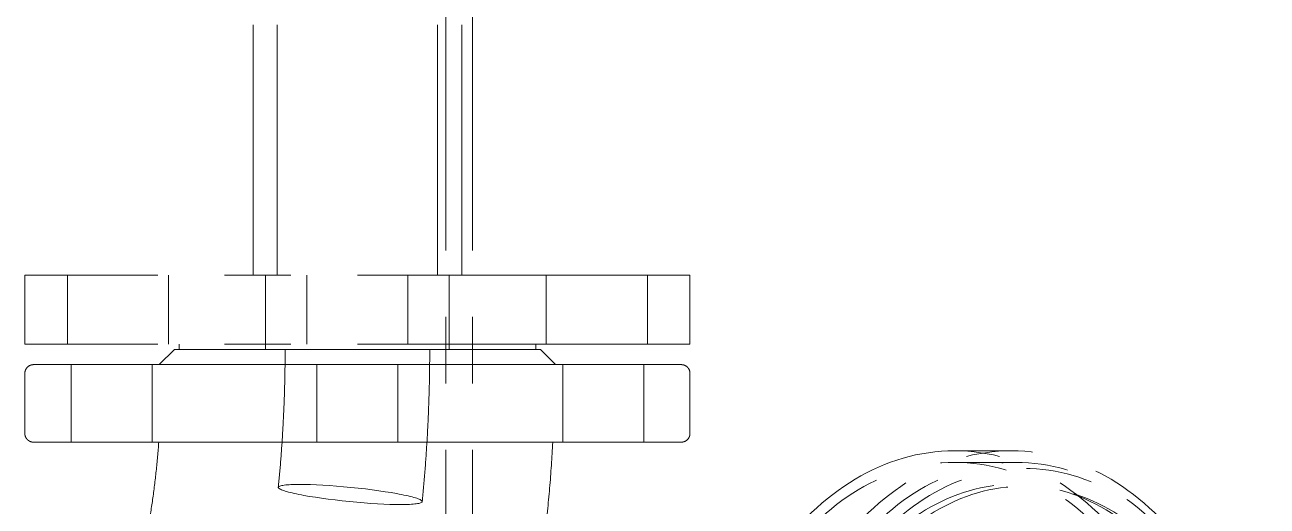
# Model space of a CAD drawing. Header units: millimetres. Extents: x -46397 to 283259, y -8690 to 23983.
# Drawn here: x 190671.8 to 190905.3, y 1147.7 to 1238.1 of the extents above; entities that cross this region are included whole.
import ezdxf

# ---------------------------------------------------------------- set-up
doc = ezdxf.new("R2010")
doc.units = ezdxf.units.MM
doc.linetypes.add('CENTER', pattern=[2, 1.25, -0.25, 0.25, -0.25])
doc.layers.add('mDƯỜNG TÂM', color=8, linetype='CENTER', lineweight=0)

# ---------------------------------------------------------------- blocks, each defined once
blk = doc.blocks.new('jh')
at = {"layer": 'mDƯỜNG TÂM', "color": 8, "ltscale": 50, "extrusion": (0, 1, 0)}
for p, q in [((600.0000572484569, 1500), (600.0000572484569, 0)), ((605.0000572484569, 1500), (605.0000572484569, 0)), ((563.7614130234288, 1132.856071964467), (563.7614130234288, 1179.898325485599)), ((568.3088308638253, 1132.856071964467), (568.3088308638253, 1179.898325485599)), ((598.4158731173375, 1132.856071964467), (598.4158731173375, 1179.898325485599)), ((602.9632909577049, 1132.856071964467), (602.9632909577049, 1179.898325485599)), ((645.8623519905668, 1132.856071964467), (520.8623519905668, 1132.856071964467)), ((520.8623519905668, 1119.856071964467), (520.8623519905668, 1132.856071964467)), ((528.8623519905086, 1119.856071964467), (528.8623519905086, 1132.856071964467)), ((547.8623519905086, 1119.856071964467), (547.8623519905086, 1132.856071964467)), ((566.1123519905668, 1118.856071964467), (566.1123519905668, 1132.856071964467)), ((573.8623519905086, 1119.856071964467), (573.8623519905086, 1132.856071964467)), ((592.8623519905086, 1119.856071964467), (592.8623519905086, 1132.856071964467)), ((600.6123519905668, 1118.856071964467), (600.6123519905668, 1132.856071964467)), ((618.8623519905086, 1119.856071964467), (618.8623519905086, 1132.856071964467)), ((637.8623519905086, 1119.856071964467), (637.8623519905086, 1132.856071964467)), ((645.8623519905668, 1119.856071964467), (645.8623519905668, 1132.856071964467)), ((645.8623519905668, 1119.856071964467), (520.8623519905668, 1119.856071964467)), ((548.9601780773082, 1118.855912799918), (546.1343270014622, 1116.030035575808)), ((549.8623519905668, 1118.856071964467), (549.8623519905668, 1119.856071964467)), ((616.8623519905668, 1118.856071964467), (549.8623519905668, 1118.856071964467)), ((616.8623519905668, 1118.856071964467), (616.8623519905668, 1119.856071964467)), ((617.7645259038254, 1118.856231130478), (620.5904031280079, 1116.03038005469)), ((529.5580172387708, 1116.029736076445), (529.5580846262746, 1101.464518685047)), ((544.7754085433844, 1116.029806481311), (544.7754759308882, 1101.464589089912)), ((546.1343270014622, 1116.030035575808), (546.1341041959531, 1116.029812768254)), ((575.7536694129521, 1116.030163534546), (575.7537368004851, 1101.464946143147)), ((590.9710607175657, 1116.030233939404), (590.9711281050986, 1101.465016548012)), ((620.5904031280079, 1116.03038005469), (620.5906259355543, 1116.030157249188)), ((621.9493215881521, 1116.030163534546), (621.9493889756559, 1101.464946143147)), ((637.1667128927656, 1116.030233939404), (637.1667802802694, 1101.465016548012)), ((520.8623726080696, 1114.39926106247), (520.862424908817, 1103.094913236317)), ((645.8623726101941, 1114.399839388134), (645.8624249109707, 1103.09549156198)), ((575.7537367994955, 1101.464946143147), (575.7537368014746, 1101.464518685047)), ((590.9711281041091, 1101.465016548012), (590.9711281060881, 1101.464589089912)), ((706.2895196319732, 1099.83547030553), (695.5768974869279, 1099.835371179375)), ((707.1058325133345, 1097.661564815411), (695.5769176025933, 1097.661458135932))]:
    blk.add_line(p, q, dxfattribs=at)
at = {"layer": 'mDƯỜNG TÂM', "color": 8, "ltscale": 50, "extrusion": (0, 0, -1)}
for centre, major_axis, ratio, start_param, end_param in [((583.3623519905668, 1118.856071964467), (34.40217391363024, 0.0001591652820395567), 4.626605354576246e-06, -4.626527231543776e-06, 3.141597280273642), ((583.3623519905668, 1118.856071964474), (-34.40217391362766, -0.0001591652887240274), 4.626605257947365e-06, 4.646337294130959e-06, 0.7853981831399982), ((583.3623519905668, 1118.856071964467), (34.40217391362891, 0.0001591652817080908), 4.626605344890061e-06, -2.356194490181482, -4.626605798030425e-06), ((583.3623519905668, 1118.856071964467), (13.58695652197041, 6.286148554175233e-05), 4.626605334244924e-06, -2.356194490024912, 3.926990817154674), ((583.3623650657828, 1116.029985007925), (37.22826087019889, 0.0001722404703844012), 4.626605334244926e-06, -2.356194490024912, 3.926990817154674), ((537.1667802785814, 1101.464553887483), (7.608695652303428, 3.52024319033813e-05), 4.626605334244925e-06, -2.356194490024912, 3.926990817154674), ((583.3624324527918, 1101.464981345584), (7.608695652303428, 3.52024319033813e-05), 4.626605334244925e-06, -2.356194490024912, 3.926990817154674), ((583.3624324537814, 1101.464553887483), (7.608695652303428, 3.52024319033813e-05), 4.626605334244925e-06, -2.356194490024912, 3.926990817154674), ((629.5580846279918, 1101.464981345584), (7.608695652303428, 3.52024319033813e-05), 4.626605334244925e-06, -2.356194490024912, 3.926990817154674)]:
    blk.add_ellipse(centre, major_axis=major_axis, ratio=ratio, start_param=start_param, end_param=end_param, dxfattribs=at)
at = {"layer": 'mDƯỜNG TÂM', "color": 8, "ltscale": 50}
for centre, major_axis, ratio, start_param, end_param in [((537.1667128910776, 1116.029771278882), (7.608695652303428, 3.520243190338494e-05), 4.626605334244925e-06, 2.35619449002486, 8.639379797204446), ((583.362365065288, 1116.030198736982), (7.608695652303428, 3.520243190338494e-05), 4.626605334244925e-06, 2.35619449002486, 8.639379797204446), ((583.3623650662776, 1116.029771278882), (7.608695652303428, 3.520243190338494e-05), 4.626605334244925e-06, 2.35619449002486, 8.639379797204446), ((629.5580172404589, 1116.030198736982), (7.608695652303428, 3.520243190338494e-05), 4.626605334244925e-06, 2.35619449002486, 8.639379797204446), ((695.5775261017843, 1031.900588571712), (-0.0006286148537314563, 67.93478260766828), 0.7071067811714504, 1.545626100413426e-15, 1.570789783786929), ((706.2901482468296, 1031.90068769786), (0.0006286148552983904, -67.93478260767084), 0.707106781171449, -1.570802869802909, 4.712382437376677), ((695.5775261017843, 1031.900588571712), (0.0006286148563038956, -67.93478260767192), 0.7071067811714659, -5.329070518200751e-14, 3.14159265358974), ((695.5775261017843, 1031.900588571712), (0.0006084991799288422, -65.76086956422536), 0.7071067811714493, -1.570802869802909, 4.712382437376677), ((707.1064410124964, 1031.900695251192), (0.0006084991799288422, -65.76086956422536), 0.7071067811714493, -1.570802869802909, 4.712382437376677), ((708.6436296672618, 1031.900709475121), (0.0005978171597160731, -64.60645726415213), 0.7071067811714491, -1.570802869802909, 4.712382437376677), ((582.0160946820688, 1091.62653975287), (13.52036422264302, -1.343554547065469), 0.09840566186599195, -2.351305229881283, 3.931880077298303), ((707.1064410124964, 1031.900695251192), (0.0005707182604582499, -61.67786304708815), 0.7071067811714489, -1.570802869802909, 4.712382437376677), ((708.6436296672618, 1031.900709475121), (0.0005670194641337552, -61.27813192063342), 0.7071067811714491, -1.570802869802909, 4.712382437376677)]:
    blk.add_ellipse(centre, major_axis=major_axis, ratio=ratio, start_param=start_param, end_param=end_param, dxfattribs=at)
for points, knots in [([(568.4957304594282, 1092.970094299926), (568.6660183281347, 1094.683723279515), (568.8194120736152, 1096.400976938239), (569.0922635748284, 1099.841291313176), (569.2117213293677, 1101.564351987014), (569.4165858948545, 1105.014832959409), (569.5019927048997, 1106.742253215794), (569.6386732515239, 1110.20000214177), (569.6899469875498, 1111.930330769341), (569.7583121023781, 1115.392442710065), (569.7754034808895, 1117.124225981286), (569.775395468605, 1118.856009102972)], [1.431176529643346, 1.431176529643346, 1.431176529643346, 1.431176529643346, 1.459101797675256, 1.459101797675256, 1.487027065707166, 1.487027065707166, 1.514952333739077, 1.514952333739077, 1.542877601770987, 1.542877601770987, 1.570802869802898, 1.570802869802898, 1.570802869802898, 1.570802869802898]), ([(595.5364589047094, 1090.282985205798), (595.7246064034407, 1092.176337966077), (595.8940337129461, 1094.073144187802), (596.1953439837671, 1097.872287866252), (596.3272269404551, 1099.774625291975), (596.5533674701583, 1103.583451835017), (596.6476250396518, 1105.489940920925), (596.7984568265092, 1109.305688382789), (596.8550310415158, 1111.214946727043), (596.9304613049899, 1115.034848392876), (596.9493173523515, 1116.945491682585), (596.9493085125578, 1118.856134825946)], [1.431176529643347, 1.431176529643347, 1.431176529643347, 1.431176529643347, 1.459101797675257, 1.459101797675257, 1.487027065707168, 1.487027065707168, 1.514952333739078, 1.514952333739078, 1.542877601770988, 1.542877601770988, 1.570802869802899, 1.570802869802899, 1.570802869802899, 1.570802869802899]), ([(520.8623726080696, 1114.39926106247), (520.8623717926675, 1114.575506404959), (520.8917047340365, 1114.754022441455), (521.0034814316605, 1115.084962476816), (521.0863202768087, 1115.241920310065), (521.2946213273972, 1115.518490490525), (521.4227051507623, 1115.641520053658), (521.7075236325327, 1115.838586312457), (521.8678027343412, 1115.915076999911), (522.1162551325106, 1115.987940436877), (522.2007072920969, 1116.005614308022), (522.328595364932, 1116.021987784785), (522.371764499665, 1116.025774491492), (522.4283464947657, 1116.028485199589), (522.4421633227903, 1116.028968154271), (522.4593196930073, 1116.029364908987), (522.4634673796536, 1116.029443456937), (522.4688927780371, 1116.029529026055), (522.4705718725745, 1116.029552492306), (522.4750975984207, 1116.029610081212), (522.4773937670689, 1116.029631468562), (522.4824290788092, 1116.029673894482), (522.4839172019565, 1116.029679675557), (522.4864800066862, 1116.02969188206), (522.487235381006, 1116.029694167693), (522.489663764165, 1116.029701664193), (522.4901319628989, 1116.02970164454), (522.4922047547007, 1116.029704756576), (522.4927662862756, 1116.029704757901), (522.496586430585, 1116.029707023728), (522.5009112120315, 1116.029708276059), (522.5269615154539, 1116.029713831216), (522.564978162467, 1116.029718020225), (522.7737064017856, 1116.029733794203), (523.0603676374594, 1116.029745874999), (523.8960572831857, 1116.029770958579), (524.4455268544552, 1116.02978399719), (525.798294375767, 1116.029810854001), (526.6037856086332, 1116.029824716119), (528.4571958008164, 1116.029853036307), (529.5081511158787, 1116.02986754079), (531.8378938138194, 1116.029896953311), (533.1204998065077, 1116.029911909558), (535.8959520293865, 1116.029942027846), (537.3933477783576, 1116.029957239254), (540.5780234800768, 1116.029987667389), (542.2705238537455, 1116.030002933985), (545.8225563553569, 1116.030033271949), (547.687911124638, 1116.03004839304), (551.5606040411221, 1116.030078241994), (553.5742904856161, 1116.030093018795), (557.7167317714775, 1116.030121986347), (559.8522771016287, 1116.030136224581), (564.210008421418, 1116.030163929907), (566.4393378173118, 1116.030177442408), (570.9550705051224, 1116.030203521281), (573.2488762087596, 1116.030216130399), (577.8632444241375, 1116.030240239968), (580.1913710367226, 1116.030251779943), (584.8437122222676, 1116.030273603268), (587.1755531436065, 1116.030283922388), (591.8047055275238, 1116.030303172549), (594.1096053262008, 1116.030312135154), (598.6547119863972, 1116.0303285591), (600.9023694116913, 1116.030336047363), (605.3036783320422, 1116.030349429166), (607.4645446695795, 1116.030355344643), (611.664194271114, 1116.030365508384), (613.7098618059827, 1116.030369773311), (617.6526416270062, 1116.030376585368), (619.556217107689, 1116.030379143675), (623.1902936344559, 1116.030382514495), (624.9267518287816, 1116.030383332545), (628.2043499383435, 1116.030383217818), (629.7508626365161, 1116.030382284858), (632.6288937020581, 1116.03037868609), (633.9651298460667, 1116.03037601438), (636.4057582721871, 1116.030368978878), (637.5141512822593, 1116.030364603546), (639.4852921025886, 1116.030354223782), (640.3512709318602, 1116.030348202337), (641.8270122652175, 1116.030334614748), (642.4391932745639, 1116.030327026332), (643.4001401983842, 1116.030310409347), (643.7504748723295, 1116.030301353945), (644.0577132133185, 1116.030287584668), (644.1250613506709, 1116.030283413274), (644.190765540232, 1116.030277033933), (644.206785106915, 1116.030274919736), (644.2225334396644, 1116.030271699674), (644.2263784092793, 1116.030270654366), (644.2311512300803, 1116.030268624811), (644.230495587195, 1116.030273364988), (644.2360129189037, 1116.030262009299), (644.234352623258, 1116.030290945229), (644.244470971229, 1116.030218799868), (644.2455934690661, 1116.030210162586), (644.2480173821968, 1116.030187692515), (644.2491483702615, 1116.03017637477), (644.2517650721711, 1116.030146645608), (644.2532663369493, 1116.030128002174), (644.2582592754043, 1116.030057616117), (644.2622799780511, 1116.029989538707), (644.2746130049345, 1116.029728717069), (644.283443980763, 1116.029476257354), (644.3034935441101, 1116.028735135966), (644.3149036096584, 1116.028194377563), (644.3604681305878, 1116.025552970517), (644.3946559121541, 1116.022488613547), (644.5311199583812, 1116.005900704775), (644.6328393958684, 1115.983576308055), (644.8971877311997, 1115.898565499119), (645.05658948989, 1115.817121417189), (645.3367258948274, 1115.611331822503), (645.4612422508362, 1115.484774013457), (645.6616945293208, 1115.202391798317), (645.7401106287434, 1115.043043713289), (645.8380023563222, 1114.723545382709), (645.862371865398, 1114.560824308915), (645.8623726102232, 1114.399839388134)], [0, 0, 0, 0, 0.528736035351584, 0.528736035351584, 1.047920834258498, 1.047920834258498, 1.567448512720065, 1.567448512720065, 2.086963859629462, 2.086963859629462, 2.344199400487086, 2.344199400487086, 2.473781922068378, 2.473781922068378, 2.514623021308311, 2.514623021308311, 2.527887776243063, 2.527887776243063, 2.53444474219943, 2.53444474219943, 2.547746774263544, 2.547746774263544, 2.57417704798397, 2.57417704798397, 2.606475015385434, 2.606475015385434, 2.703305752681467, 2.703305752681467, 2.993692897281899, 2.993692897281899, 3.864856197828053, 3.864856197828053, 6.478894592275203, 6.478894592275203, 13.48298006767854, 13.48298006767854, 20.46288930154102, 20.46288930154102, 27.4421459313066, 27.4421459313066, 34.42135117373466, 34.42135117373466, 41.40054404425196, 41.40054404425196, 48.37973247700067, 48.37973247700067, 55.35891892007548, 55.35891892007548, 62.33810433614352, 62.33810433614352, 69.31728916970317, 69.31728916970317, 76.29647365162282, 76.29647365162282, 83.27565791374302, 83.27565791374302, 90.25484203808185, 90.25484203808185, 97.23402608038062, 97.23402608038062, 104.2132100826049, 104.2132100826049, 111.1923940805157, 111.1923940805157, 118.1715781092244, 118.1715781092244, 125.1507622085507, 125.1507622085507, 132.1299464298862, 132.1299464298862, 139.1091308470625, 139.1091308470625, 146.0883155762496, 146.0883155762496, 153.0675008164854, 153.0675008164854, 160.0466869414043, 160.0466869414043, 167.0258747342581, 167.0258747342581, 174.0050660972421, 174.0050660972421, 180.9842667627294, 180.9842667627294, 187.9635014391234, 187.9635014391234, 190.8758352381845, 190.8758352381845, 192.2958980441453, 192.2958980441453, 192.987401961034, 192.987401961034, 193.50602231085, 193.50602231085, 193.6034363815464, 193.6034363815464, 193.6131910582514, 193.6131910582514, 193.6197368882508, 193.6197368882508, 193.6262952959769, 193.6262952959769, 193.6395783729734, 193.6395783729734, 193.6659662031087, 193.6659662031087, 193.7002482063104, 193.7002482063104, 193.8030711519722, 193.8030711519722, 194.1126827852429, 194.1126827852429, 194.6361163350451, 194.6361163350451, 195.1554829233583, 195.1554829233583, 195.6750039879445, 195.6750039879445, 196.1579587574893, 196.1579587574893, 196.1579587574893, 196.1579587574893]), ([(546.0242044957704, 1101.464372455084), (545.7987095445569, 1101.464372222123), (545.5744718840579, 1101.464372002149), (543.5345038848754, 1101.464370109956), (541.7980456904916, 1101.464369291905), (538.5204475809296, 1101.464369406633), (536.973934882757, 1101.4643703396), (534.0959038171859, 1101.464373938368), (532.7596676731773, 1101.464376610071), (530.3190392470569, 1101.46438364558), (529.2106462369266, 1101.464388020911), (527.2395054165972, 1101.464398400669), (526.3735265872965, 1101.464404422113), (524.8977852539392, 1101.464418009709), (524.2856042445637, 1101.464425598126), (523.3246573207143, 1101.46444221511), (522.9743226467399, 1101.464451270513), (522.6670843057509, 1101.46446503979), (522.5997361683694, 1101.464469211183), (522.5340319788374, 1101.464475590525), (522.5180124121252, 1101.464477704722), (522.5022640793759, 1101.464480924777), (522.498419109761, 1101.464481970084), (522.49364628896, 1101.46448399964), (522.4943019318744, 1101.464479259463), (522.4887846001366, 1101.464490615159), (522.4904448957823, 1101.464461679228), (522.4803265478113, 1101.464533824583), (522.4792040499742, 1101.464542461865), (522.4767801368434, 1101.464564931943), (522.4756491487788, 1101.464576249688), (522.4730324468983, 1101.46460597885), (522.471531182091, 1101.464624622276), (522.4665382436651, 1101.464695008333), (522.4625175409892, 1101.464763085751), (522.4501845141349, 1101.465023907382), (522.4413535382773, 1101.465276367104), (522.4213039749593, 1101.466017488485), (522.4098939093819, 1101.466558246888), (522.3643293884525, 1101.469199653933), (522.3301416068862, 1101.47226401091), (522.1936775606882, 1101.488851919676), (522.0919581232301, 1101.511176316388), (521.8276097878988, 1101.596187125309), (521.6682080292085, 1101.67763120724), (521.388071624242, 1101.883420801911), (521.2635552682623, 1102.009978610957), (521.0631029897195, 1102.29236082609), (520.984686890326, 1102.45170891111), (520.8867951627471, 1102.771207241713), (520.8624256536423, 1102.93392831552), (520.8624249088462, 1103.094913236317)], [138.2528651748035, 138.2528651748035, 138.2528651748035, 138.2528651748035, 139.1091308467113, 139.1091308467113, 146.0883155758981, 146.0883155758981, 153.0675008161346, 153.0675008161346, 160.0466869410542, 160.0466869410542, 167.0258747339079, 167.0258747339079, 174.0050660968918, 174.0050660968918, 180.9842667623801, 180.9842667623801, 187.9635014387759, 187.9635014387759, 190.8758352380148, 190.8758352380148, 192.2958980440627, 192.2958980440627, 192.9874019609939, 192.9874019609939, 193.5060223108415, 193.5060223108415, 193.6034363815438, 193.6034363815438, 193.6131910582495, 193.6131910582495, 193.6197368882489, 193.6197368882489, 193.6262952959751, 193.6262952959751, 193.6395783729717, 193.6395783729717, 193.6659662031068, 193.6659662031068, 193.7002482063047, 193.7002482063047, 193.8030711519548, 193.8030711519548, 194.1126827851897, 194.1126827851897, 194.6361163349905, 194.6361163349905, 195.1554829233034, 195.1554829233034, 195.6750039878899, 195.6750039878899, 196.157958757489, 196.157958757489, 196.157958757489, 196.157958757489]), ([(645.8624249109707, 1103.09549156198), (645.8624257264019, 1102.919246219499), (645.8330927850038, 1102.740730183003), (645.7213160873798, 1102.409790147642), (645.6384772422316, 1102.252832314385), (645.4301761916431, 1101.976262133925), (645.302092368278, 1101.853232570793), (645.0172738865076, 1101.656166312001), (644.856994784699, 1101.57967562454), (644.6085423865297, 1101.506812187574), (644.5240902269434, 1101.489138316429), (644.3962021541374, 1101.472764839673), (644.3530330194044, 1101.468978132958), (644.2964510242746, 1101.466267424868), (644.28263419625, 1101.465784470187), (644.265477826033, 1101.465387715463), (644.2613301393867, 1101.465309167514), (644.2559047410032, 1101.465223598403), (644.2542256464658, 1101.465200132145), (644.2496999206196, 1101.465142543246), (644.2474037520005, 1101.465121155896), (644.2423684402311, 1101.465078729976), (644.2408803170838, 1101.465072948893), (644.2383175123541, 1101.46506074239), (644.2375621380343, 1101.465058456764), (644.2351337548753, 1101.465050960258), (644.2346655561705, 1101.46505097991), (644.2325927643396, 1101.465047867874), (644.2320312327647, 1101.46504786655), (644.2282110884844, 1101.465045600729), (644.2238863070379, 1101.465044348392), (644.1978360035864, 1101.465038793234), (644.1598193566024, 1101.465034604233), (643.9510911173129, 1101.465018830255), (643.6644298816391, 1101.465006749459), (642.828740235942, 1101.464981665871), (642.2792706647015, 1101.464968627261), (640.9265031433897, 1101.464941770457), (640.1210119105235, 1101.464927908339), (638.2676017183985, 1101.464899588151), (637.2166464033362, 1101.46488508366), (634.8869037054246, 1101.46485567114), (633.6042977127363, 1101.464840714892), (630.8288454898866, 1101.464810596604), (629.3314497409156, 1101.464795385196), (626.1467740392254, 1101.464764957069), (624.4542736655567, 1101.464749690465), (621.8256768156716, 1101.464727239581), (620.9525057124265, 1101.464719968724), (620.0607812500384, 1101.464712725341)], [0, 0, 0, 0, 0.528736035351584, 0.528736035351584, 1.047920834258392, 1.047920834258392, 1.567448512719959, 1.567448512719959, 2.086963859629355, 2.086963859629355, 2.344199400487647, 2.344199400487647, 2.473781922069621, 2.473781922069621, 2.514623021306773, 2.514623021306773, 2.527887776242244, 2.527887776242244, 2.534444742198549, 2.534444742198549, 2.547746774262745, 2.547746774262745, 2.574177047983223, 2.574177047983223, 2.606475015381732, 2.606475015381732, 2.703305752668784, 2.703305752668784, 2.993692897242386, 2.993692897242386, 3.864856197708137, 3.864856197708137, 6.478894591913933, 6.478894591913933, 13.48298006732444, 13.48298006732444, 20.46288930118763, 20.46288930118763, 27.44214593095298, 27.44214593095298, 34.42135117338176, 34.42135117338176, 41.40054404389932, 41.40054404389932, 48.37973247664848, 48.37973247664848, 55.3589189197241, 55.3589189197241, 58.70929232213779, 58.70929232213779, 58.70929232213779, 58.70929232213779]), ([(541.7783585796424, 1075.075150567514), (542.2103501260572, 1076.753696459156), (542.6141525655112, 1078.453234774992), (543.3631878170127, 1081.888589404451), (543.7084207002481, 1083.624404752198), (544.3384687949147, 1087.126461154439), (544.6232840839657, 1088.892701322569), (545.130989926547, 1092.449639474529), (545.3538805529824, 1094.240336634568), (545.7365686885314, 1097.840130866396), (545.8963662579772, 1099.649227161375), (546.0242014055839, 1101.464461428252)], [1.221737019404079, 1.221737019404079, 1.221737019404079, 1.221737019404079, 1.271695576062714, 1.271695576062714, 1.32165413272135, 1.32165413272135, 1.371612689379986, 1.371612689379986, 1.421571246038621, 1.421571246038621, 1.471529802697257, 1.471529802697257, 1.471529802697257, 1.471529802697257]), ([(546.0238135380496, 1101.464592677039), (546.0236550838163, 1101.464599583494), (546.1140120543714, 1101.464606869478), (546.4370893273735, 1101.464620732804), (546.6401064479141, 1101.464627185604), (547.1653280190367, 1101.464640590944), (547.4893434449041, 1101.464647568653), (548.6211222343263, 1101.464668812499), (549.590764479246, 1101.464683513208), (551.0689132061088, 1101.46470255476), (551.3779674175312, 1101.464706396648), (552.0233422817837, 1101.464714148642), (552.3604926303669, 1101.464718068011), (553.4077487423492, 1101.464729863255), (554.149575424497, 1101.464737733775), (556.5018844998849, 1101.464761365773), (558.2380040159624, 1101.464777147485), (560.6228044536547, 1101.464796909189), (561.1119781861198, 1101.464800874135), (562.1048674359336, 1101.464808747485), (562.608128583408, 1101.464812652885), (564.137977991486, 1101.464824276991), (566.2311916027975, 1101.464839530694), (568.4295464383613, 1101.464854301899), (570.1182446747262, 1101.464865197064), (570.6878111709957, 1101.46486879819), (571.8405104618578, 1101.464875938189), (572.4252766819554, 1101.464879486593), (575.3566934117407, 1101.464896909318), (577.7323711783392, 1101.464909882685), (581.340377319837, 1101.464927937421), (582.5505144841445, 1101.464933719762), (584.3772491453274, 1101.464942029103), (584.9894326832436, 1101.46494474361), (586.204950428888, 1101.464949993715), (586.8095232000342, 1101.464952535251), (589.8167338377098, 1101.46496483263), (592.1728587031248, 1101.464973369264), (595.0558057339804, 1101.464982409401), (595.629256723565, 1101.464984135164), (596.7697623794957, 1101.464987419029), (597.337242604699, 1101.46498897775), (599.0111281422433, 1101.464993349793), (600.0954024577222, 1101.464995878756), (603.2557274041174, 1101.4650023383), (605.2401794967882, 1101.465005152524), (607.5622664715629, 1101.46500673885), (608.0178419804142, 1101.465006957485), (608.9030351828551, 1101.465007195613), (609.3338863222161, 1101.465007216037), (610.5917571171885, 1101.465006985993), (611.3841761011281, 1101.465006444931), (612.8775886122603, 1101.465004594953), (613.5785842023033, 1101.465003286045), (614.8873871705146, 1101.46499988556), (615.4975847139431, 1101.4649977792), (617.1498832338548, 1101.464990394124), (618.0261632540787, 1101.464984052043), (619.008030558296, 1101.464972444395), (619.2796899458335, 1101.464968219552), (619.7065362790308, 1101.464959057761), (619.8586199289421, 1101.464954190298), (620.0244759327034, 1101.464945002903), (620.0611390586128, 1101.464940789912), (620.0612309813441, 1101.464936406075)], [0.002551569617616184, 0.002551569617616184, 0.002551569617616184, 0.002551569617616184, 0.006654034504421077, 0.006654034504421077, 0.009981051756631618, 0.009981051756631618, 0.01330806900884216, 0.01330806900884216, 0.01996210351326324, 0.01996210351326324, 0.02162561213936851, 0.02162561213936851, 0.02328912076547378, 0.02328912076547378, 0.02661613801768432, 0.02661613801768432, 0.03327017252210541, 0.03327017252210541, 0.03493368114821067, 0.03493368114821067, 0.03659718977431595, 0.03659718977431595, 0.03992420702652649, 0.04325122427873703, 0.04325122427873703, 0.0449147329048423, 0.0449147329048423, 0.04657824153094758, 0.04657824153094758, 0.05323227603536869, 0.05323227603536869, 0.05655929328757923, 0.05655929328757923, 0.05822280191368451, 0.05822280191368451, 0.05988631053978977, 0.05988631053978977, 0.06654034504421084, 0.06654034504421084, 0.06820385367031612, 0.06820385367031612, 0.06986736229642139, 0.06986736229642139, 0.07319437954863192, 0.07319437954863192, 0.07984841405305297, 0.07984841405305297, 0.08151192267915823, 0.08151192267915823, 0.08317543130526349, 0.08317543130526349, 0.08650244855747401, 0.08650244855747401, 0.08982946580968454, 0.08982946580968454, 0.09315648306189506, 0.09315648306189506, 0.0998105175663161, 0.0998105175663161, 0.1031375348185266, 0.1031375348185266, 0.1064645520707372, 0.1064645520707372, 0.1090795721777558, 0.1090795721777558, 0.1090795721777558, 0.1090795721777558]), ([(620.0607812500384, 1101.464712725341), (619.0949484746088, 1101.464704879989), (618.1073389539088, 1101.464697066884), (615.1641934782383, 1101.464674382456), (613.1505070337444, 1101.464659605663), (609.0080657478829, 1101.464630638111), (606.8725204177608, 1101.46461639987), (602.5147890979715, 1101.464588694544), (600.2854597020778, 1101.46457518205), (595.7697270142671, 1101.464549103177), (593.4759213106299, 1101.464536494059), (588.8615530952811, 1101.464512384482), (586.533426482667, 1101.464500844508), (581.8810852971219, 1101.46447902119), (579.549244375783, 1101.46446870207), (574.9200919918658, 1101.464449451902), (572.6151921931887, 1101.464440489297), (568.0700855329633, 1101.464424065358), (565.8224281076982, 1101.464416577088), (561.4211191873474, 1101.464403195285), (559.2602528498101, 1101.464397279808), (555.0606032482465, 1101.464387116066), (553.0149357133487, 1101.464382851147), (549.3140227680269, 1101.464376456963), (547.636656458868, 1101.464374120886), (546.0242044957704, 1101.464372455084)], [58.70929232213779, 58.70929232213779, 58.70929232213779, 58.70929232213779, 62.33810433579351, 62.33810433579351, 69.31728916935208, 69.31728916935208, 76.29647365127187, 76.29647365127187, 83.27565791339194, 83.27565791339194, 90.25484203773046, 90.25484203773046, 97.23402608002982, 97.23402608002982, 104.2132100822546, 104.2132100822546, 111.1923940801654, 111.1923940801654, 118.1715781088728, 118.1715781088728, 125.150762208199, 125.150762208199, 132.1299464295349, 132.1299464295349, 138.2528651748035, 138.2528651748035, 138.2528651748035, 138.2528651748035]), ([(620.0612309813441, 1101.464936406075), (620.0613729600736, 1101.464929635033), (619.9742700514325, 1101.464922456398), (619.7268508467532, 1101.464911739793), (619.6393374395848, 1101.464908535381), (619.4346659068251, 1101.464902019965), (619.3178629150498, 1101.464898718012), (618.9249231220456, 1101.464888682087), (618.6063560610928, 1101.46488181837), (617.8580790931301, 1101.464867751027), (617.4283669539727, 1101.464860547407), (616.699581070221, 1101.46484948443), (616.4425914224412, 1101.464845753762), (615.9000366706168, 1101.464838205058), (615.6136098775896, 1101.464834376187), (614.1211653015635, 1101.464815170511), (612.7374632550054, 1101.464799614143), (610.3866001266288, 1101.464776001259), (609.5567611000733, 1101.46476808357), (608.2408064827614, 1101.464756135065), (607.7891042336123, 1101.464752130451), (606.8706908530439, 1101.464744176359), (606.4033165786823, 1101.46474022037), (604.0263426684542, 1101.46472054386), (601.9975729879516, 1101.464705130624), (599.3026659831521, 1101.464686273946), (598.7556662322895, 1101.464682523292), (597.6453379222366, 1101.464675064075), (597.0810567812587, 1101.464671349757), (595.381780002208, 1101.464660389887), (594.2349904576258, 1101.464653289833), (590.7539143672329, 1101.464632592833), (588.3793138042965, 1101.464619593222), (585.341432260815, 1101.46460437544), (584.730049346952, 1101.464601383021), (583.5138331227645, 1101.464595569028), (582.9073010241555, 1101.464592738783), (581.0923573967884, 1101.464584474706), (579.8885875446722, 1101.46457926694), (577.4933070540137, 1101.46456944853), (576.3017961763835, 1101.464564837872), (574.5238971755898, 1101.464558378138), (573.932828185294, 1101.464556301071), (572.7538827961544, 1101.464552302437), (572.1667535216548, 1101.464550383898), (569.2716958780657, 1101.464541286012), (567.0587689233362, 1101.464535488798), (563.891338417161, 1101.464528975564), (562.8610345670604, 1101.464527170836), (561.3551916175929, 1101.464525032687), (560.8619551717711, 1101.464524418319), (559.8988507445029, 1101.4645233911), (559.4280025146727, 1101.464522976828), (557.1264882992837, 1101.464521394766), (555.4524961170973, 1101.464521680944), (553.1955079141189, 1101.464524467403), (552.4835018005688, 1101.464525802359), (551.1756512789289, 1101.464529216879), (550.576089114591, 1101.464531297395), (549.4833746474469, 1101.464536189029), (548.9902257857611, 1101.464539000175), (548.1111269852554, 1101.464545358496), (547.7244407049438, 1101.464548914468), (547.0887638373824, 1101.464556473395), (546.8338306939986, 1101.464560393833), (546.6301086930034, 1101.464564594047)], [0.1090795721777558, 0.1090795721777558, 0.1090795721777558, 0.1090795721777558, 0.1131185865751582, 0.1131185865751582, 0.1147820952012635, 0.1147820952012635, 0.1164456038273688, 0.1164456038273688, 0.1197726210795793, 0.1197726210795793, 0.1230996383317898, 0.1230996383317898, 0.1247631469578951, 0.1247631469578951, 0.1264266555840004, 0.1264266555840004, 0.1330806900884215, 0.1330806900884215, 0.136407707340632, 0.136407707340632, 0.1380712159667373, 0.1380712159667373, 0.1397347245928426, 0.1397347245928426, 0.1463887590972636, 0.1463887590972636, 0.1480522677233689, 0.1480522677233689, 0.1497157763494742, 0.1497157763494742, 0.1530427936016847, 0.1530427936016847, 0.1596968281061058, 0.1596968281061058, 0.161360336732211, 0.161360336732211, 0.1630238453583163, 0.1630238453583163, 0.1663508626105268, 0.1663508626105268, 0.1696778798627373, 0.1696778798627373, 0.1713413884888426, 0.1713413884888426, 0.1730048971149478, 0.1730048971149478, 0.1796589316193687, 0.1796589316193687, 0.1829859488715792, 0.1829859488715792, 0.1846494574976845, 0.1846494574976845, 0.1863129661237897, 0.1863129661237897, 0.1929670006282107, 0.1929670006282107, 0.1962940178804212, 0.1962940178804212, 0.1996210351326317, 0.1996210351326317, 0.2029480523848422, 0.2029480523848422, 0.2062750696370527, 0.2062750696370527, 0.2093661386904033, 0.2093661386904033, 0.2093661386904033, 0.2093661386904033]), ([(617.1194900780392, 1074.291332852539), (617.1952568527486, 1074.735933066244), (617.2696827817417, 1075.180874188758), (617.8089495279128, 1078.466380046164), (618.2205464864965, 1081.319998398976), (618.9342666082375, 1087.047738841007), (619.2363895103626, 1089.92186074952), (619.7309310135606, 1095.684316349165), (619.923349579476, 1098.572649769209), (620.060841391125, 1101.46493710162)], [1.334302306164395, 1.334302306164395, 1.334302306164395, 1.334302306164395, 1.34271344430482, 1.34271344430482, 1.396365421819612, 1.396365421819612, 1.450017399334404, 1.450017399334404, 1.503669302677295, 1.503669302677295, 1.503669302677295, 1.503669302677295])]:
    blk.add_open_spline(points, degree=3, knots=knots, dxfattribs=at)
for points in [[(546.1297476938635, 1101.464580233369), (546.0590251235117, 1101.464584232774), (546.0239120902843, 1101.464588381496), (546.0238135380496, 1101.464592677039)], [(546.6301086930034, 1101.464564594047), (546.3952855820826, 1101.464569435491), (546.2285034060478, 1101.464574648664), (546.1297476938635, 1101.464580233369)]]:
    blk.add_open_spline(points, degree=3, dxfattribs=at)

msp = doc.modelspace()

# ---------------------------------------------------------------- block references
msp.add_blockref('jh', (190150.9338757689, 58.23005258238391, -1.499105149169903))

doc.saveas('drawing.dxf')
